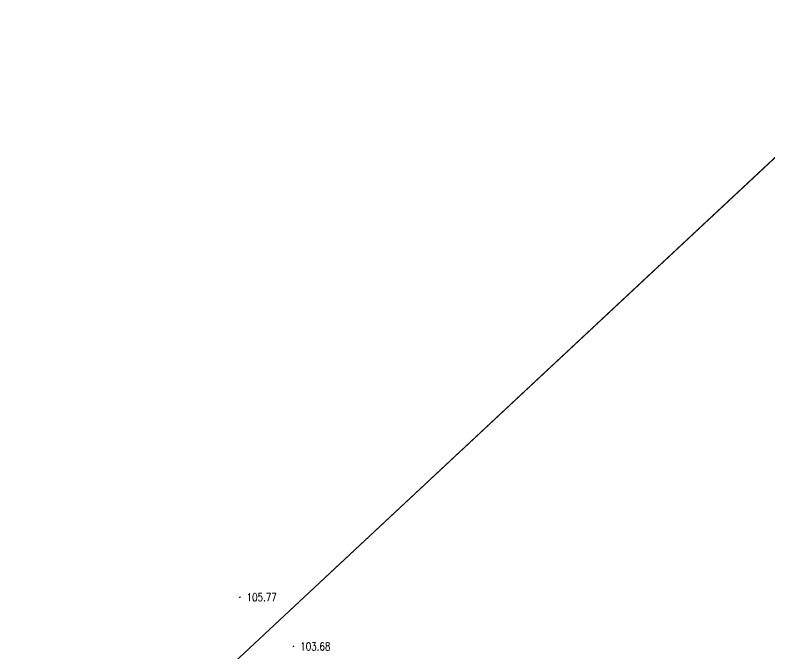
# Model space of a CAD drawing. Extents: x 532522 to 2902776, y -101917278 to 111238625.
# Drawn here: x 1195198 to 1289456, y 3167296 to 3247121 of the extents above; entities that cross this region are included whole.
import ezdxf
from ezdxf.enums import TextEntityAlignment as Align

# ---------------------------------------------------------------- set-up
doc = ezdxf.new("R2010")
doc.units = 0
doc.header["$LTSCALE"] = 1000
doc.header["$MEASUREMENT"] = 0
doc.layers.get('0').update_dxf_attribs({"linetype": 'CONTINUOUS'})
doc.layers.add('Õ÷μØºìÏß', color=20, linetype='CONTINUOUS')
doc.layers.add('新地形图', color=7, linetype='CONTINUOUS')
doc.styles.add('HZ', font='rs', dxfattribs={"width": 0.8, "bigfont": 'hztxt'})

# ---------------------------------------------------------------- blocks, each defined once
blk = doc.blocks.new('GC200')
at = {"linetype": 'Continuous', "const_width": 0.2, "flags": 128}
blk.add_lwpolyline([(-0.1, 0, 1), (0.1, 0, 1)], format="xyb", close=True, dxfattribs=at)
blk = doc.blocks.new('A$C22E77CCE')
at = {"layer": '新地形图', "color": 53, "linetype": 'Continuous'}
blk.add_line((543758, 720876), (254724, 450963), dxfattribs=at)
at = {"layer": '新地形图', "color": 53, "linetype": 'Continuous', "flags": 128}
blk.add_lwpolyline([(545219, 722241), (253262, 449598)], dxfattribs=at)
at = {"layer": '新地形图', "color": 53, "linetype": 'Continuous', "xscale": 500, "yscale": 500, "zscale": 1000}
for p in [(351284, 548589, 105771), (357977, 542448, 103683)]:
    blk.add_blockref('GC200', p, dxfattribs=at)
at = {"layer": '新地形图', "color": 53, "linetype": 'Continuous', "style": 'HZ', "width": 0.8}
for s, p in [('105.77', (354009, 548589)), ('103.68', (360702, 542448))]:
    blk.add_text(s, height=1000, dxfattribs=at).set_placement(p, align=Align.MIDDLE)

msp = doc.modelspace()

# ---------------------------------------------------------------- block references
at = {"layer": 'Õ÷μØºìÏß', "color": 1, "linetype": 'Continuous'}
msp.add_blockref('A$C22E77CCE', (871984, 2625789), dxfattribs=at)

doc.saveas('drawing.dxf')
